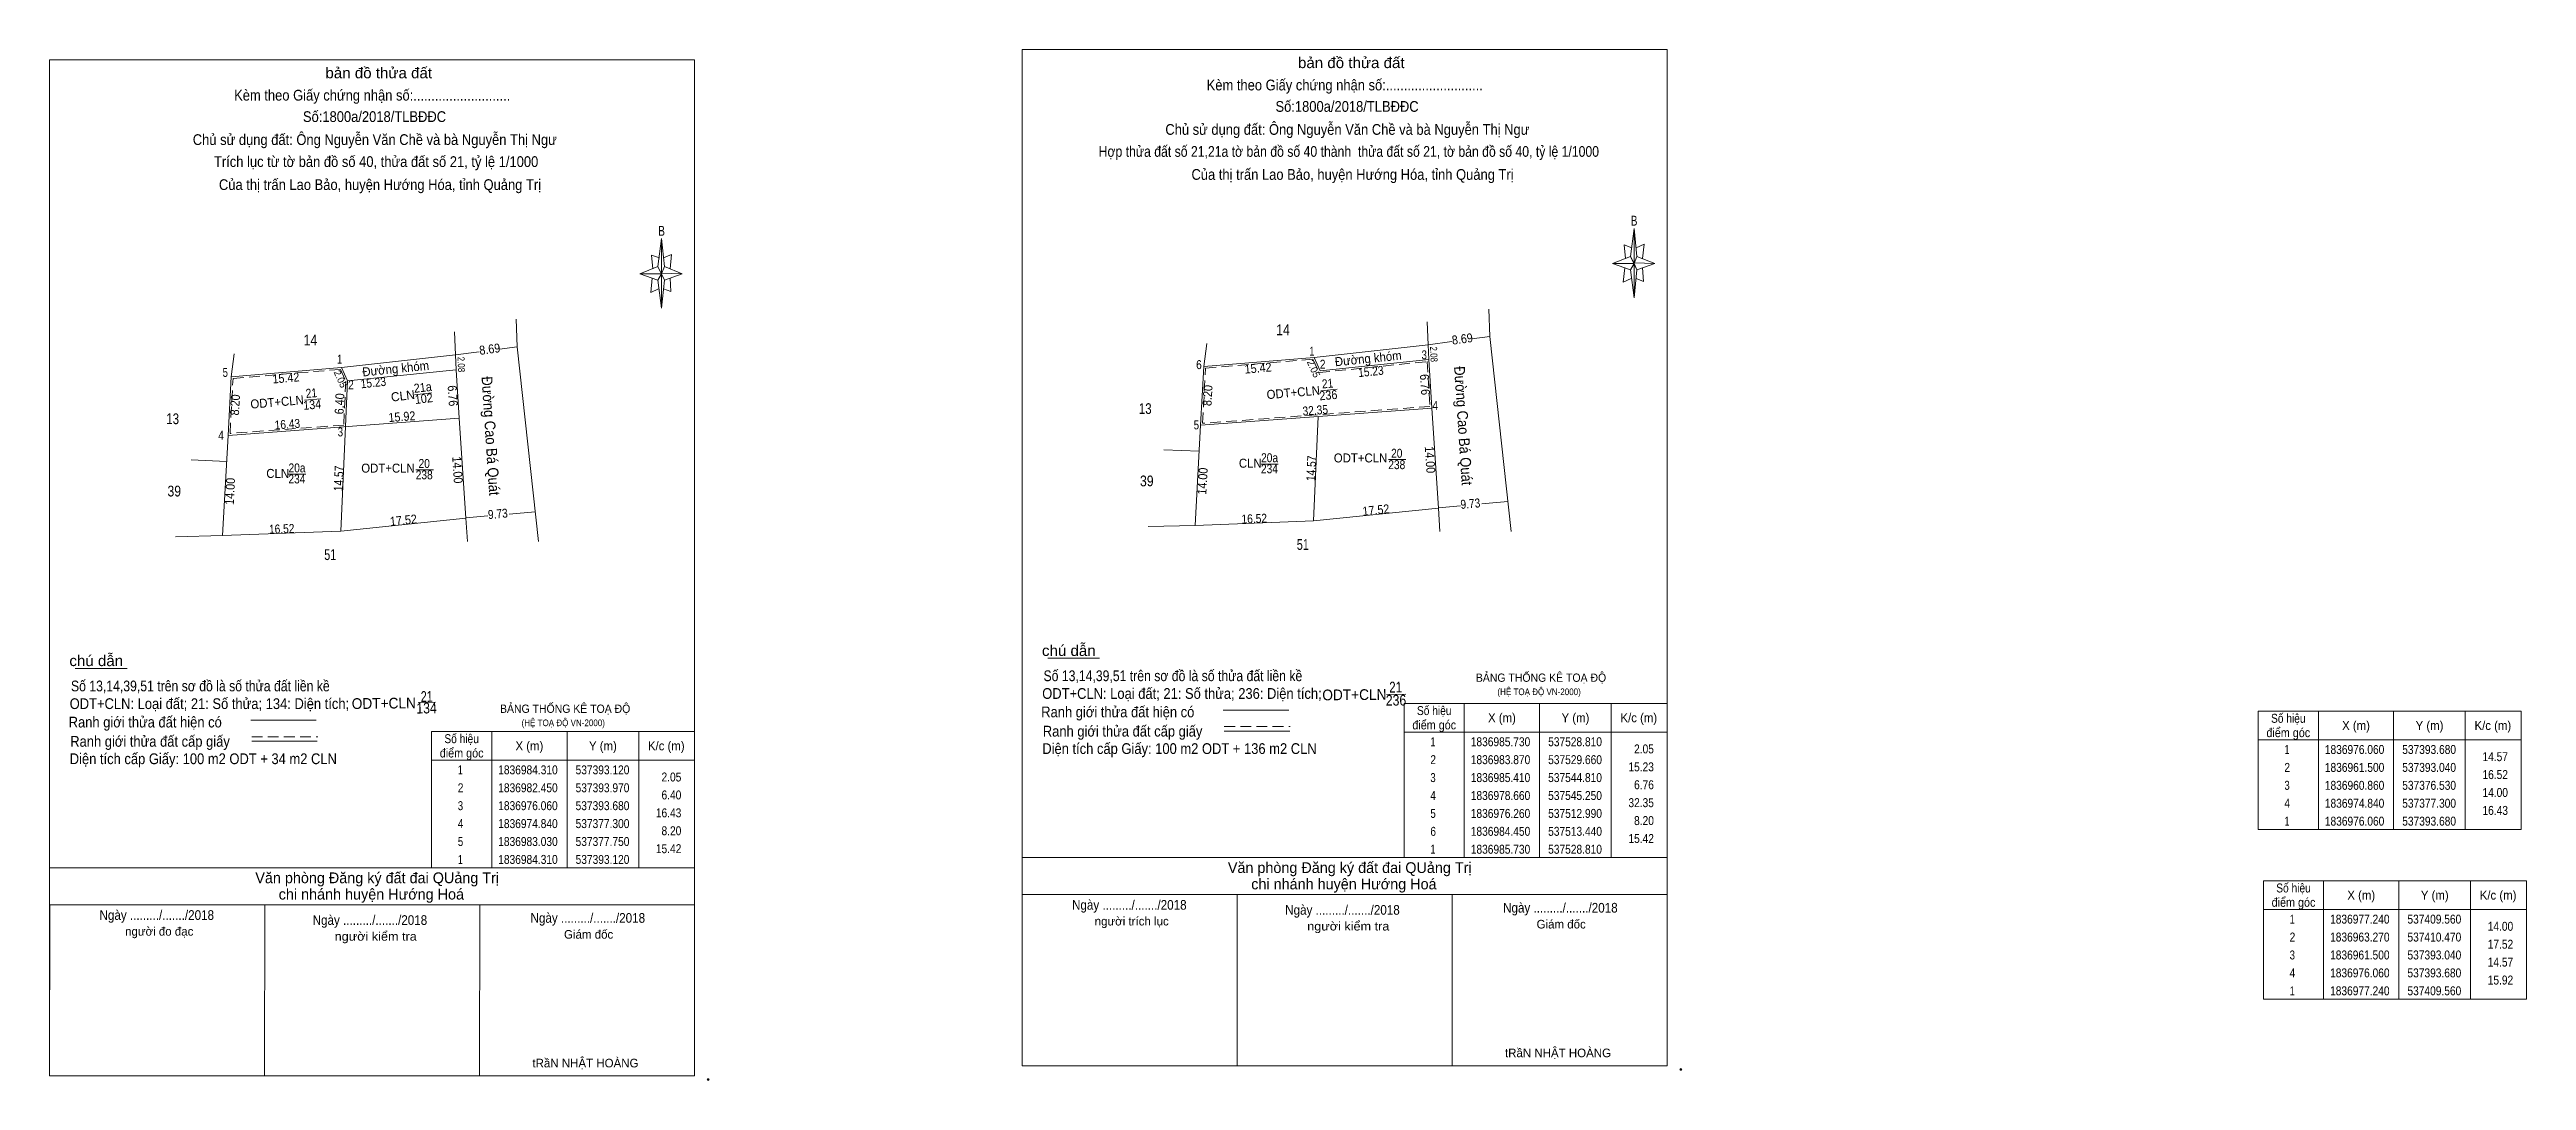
# Model space of a CAD drawing. Header units: metres. Extents: x 537352 to 537698, y 1836885 to 1837029.
import ezdxf
from ezdxf.enums import TextEntityAlignment as Align

# ---------------------------------------------------------------- set-up
doc = ezdxf.new("R2010")
doc.units = ezdxf.units.M
doc.header["$LTSCALE"] = 0.5
doc.header["$PDMODE"] = 32
doc.header["$PDSIZE"] = 0.25
doc.linetypes.add('MEDIUM_DASHED', pattern=[4.5, 3, -1.5])
for name, color, linetype, lineweight in [('1', 7, 'Continuous', 13), ('10', 7, 'Continuous', 13), ('17', 7, 'Continuous', 13), ('23', 7, 'Continuous', 13), ('36', 7, 'Continuous', 13), ('5', 7, 'Continuous', 13), ('6', 7, 'Continuous', 13), ('63', 7, 'Continuous', 13)]:
    doc.layers.add(name, color=color, linetype=linetype, lineweight=lineweight)

msp = doc.modelspace()

# ---------------------------------------------------------------- linework, layer by layer
at = {"layer": '1'}
for p, q in [((537385.74, 1836969.41), (537388.14, 1836969.41)), ((537521.43, 1836970.83), (537523.83, 1836970.83))]:
    msp.add_line(p, q, dxfattribs=at)
at = {"layer": '1', "linetype": 'MEDIUM_DASHED'}
for points in [[(537392.97, 1836984.05), (537393.72, 1836982.4), (537393.44, 1836976.29), (537377.57, 1836975.11), (537377.99, 1836982.8)], [(537528.66, 1836985.47), (537529.51, 1836983.6), (537544.58, 1836985.14), (537544.98, 1836978.89), (537513.26, 1836976.53), (537513.68, 1836984.22)]]:
    msp.add_lwpolyline(points, close=True, dxfattribs=at)
at = {"layer": '10'}
for p, q in [((537378.16, 1836986.23), (537377.75, 1836983.03)), ((537393.12, 1836984.31), (537409.03, 1836986.07)), ((537513.85, 1836987.65), (537513.44, 1836984.45)), ((537528.81, 1836985.73), (537544.72, 1836987.49)), ((537393.12, 1836984.31), (537393.97, 1836982.45)), ((537528.81, 1836985.73), (537529.66, 1836983.87)), ((537393.68, 1836976.06), (537393.04, 1836961.5)), ((537529.37, 1836977.48), (537528.73, 1836962.92)), ((537512.79, 1836972.64), (537507.86, 1836972.84)), ((537377.1, 1836971.22), (537372.17, 1836971.42)), ((537512.22, 1836962.28), (537505.65, 1836962.13)), ((537376.53, 1836960.86), (537369.96, 1836960.71))]:
    msp.add_line(p, q, dxfattribs=at)
for points in [[(537376.53, 1836960.86), (537393.04, 1836961.5), (537410.48, 1836963.27)], [(537512.22, 1836962.28), (537528.73, 1836962.92), (537546.17, 1836964.69)]]:
    msp.add_lwpolyline(points, dxfattribs=at)
at = {"layer": '17'}
for p, q in [((537355.96, 1836942.32), (537363.2, 1836942.32)), ((537491.65, 1836943.74), (537498.89, 1836943.74)), ((537488.08, 1836886.88), (537488.1, 1836910.8)), ((537518.08, 1836886.86), (537518.1, 1836910.77)), ((537548.08, 1836886.84), (537548.1, 1836910.74)), ((537352.39, 1836885.46), (537352.41, 1836909.38)), ((537382.39, 1836885.44), (537382.41, 1836909.35)), ((537412.39, 1836885.42), (537412.41, 1836909.32))]:
    msp.add_line(p, q, dxfattribs=at)
at = {"layer": '23'}
for p, q in [((537393.12, 1836984.31), (537393.97, 1836982.45)), ((537393.97, 1836982.45), (537409.12, 1836983.99)), ((537528.81, 1836985.73), (537529.66, 1836983.87)), ((537529.66, 1836983.87), (537544.81, 1836985.41))]:
    msp.add_line(p, q, dxfattribs=at)
at = {"layer": '36'}
for p, q in [((537408.9, 1836989.27), (537409.03, 1836986.07)), ((537417.64, 1836987.22), (537417.51, 1836991.05)), ((537544.59, 1836990.69), (537544.72, 1836987.49)), ((537553.33, 1836988.64), (537553.2, 1836992.47)), ((537409.03, 1836986.07), (537412.34, 1836986.51)), ((537409.03, 1836986.07), (537409.12, 1836983.99)), ((537415.16, 1836986.89), (537417.64, 1836987.22)), ((537417.64, 1836987.22), (537420.61, 1836960.03)), ((537544.72, 1836987.49), (537548.03, 1836987.93)), ((537544.72, 1836987.49), (537544.81, 1836985.41)), ((537550.85, 1836988.31), (537553.33, 1836988.64)), ((537553.33, 1836988.64), (537556.3, 1836961.45)), ((537377.75, 1836983.03), (537377.3, 1836974.84)), ((537377.75, 1836983.03), (537393.12, 1836984.31)), ((537393.97, 1836982.45), (537393.68, 1836976.06)), ((537409.12, 1836983.99), (537409.56, 1836977.24)), ((537513.44, 1836984.45), (537512.99, 1836976.26)), ((537513.44, 1836984.45), (537528.81, 1836985.73)), ((537544.81, 1836985.41), (537545.25, 1836978.66)), ((537377.3, 1836974.84), (537409.56, 1836977.24)), ((537409.56, 1836977.24), (537410.47, 1836963.27)), ((537512.99, 1836976.26), (537512.22, 1836962.28)), ((537512.99, 1836976.26), (537545.25, 1836978.66)), ((537545.25, 1836978.66), (537546.16, 1836964.69)), ((537377.3, 1836974.84), (537376.53, 1836960.86)), ((537552.22, 1836965.28), (537555.85, 1836965.61)), ((537410.47, 1836963.32), (537413.55, 1836963.6)), ((537410.48, 1836963.27), (537410.69, 1836960.03)), ((537416.53, 1836963.86), (537420.16, 1836964.19)), ((537546.16, 1836964.74), (537549.24, 1836965.02)), ((537546.17, 1836964.69), (537546.38, 1836961.45))]:
    msp.add_line(p, q, dxfattribs=at)
at = {"layer": '5'}
for p, q in [((537572.96, 1836999.82), (537573.46, 1837003.72)), ((537437.27, 1836998.4), (537437.77, 1837002.3)), ((537573.86, 1836999.82), (537576.36, 1836998.82)), ((537437.27, 1836996.5), (537434.77, 1836997.4)), ((537438.17, 1836996.5), (537437.77, 1836992.6)), ((537438.17, 1836998.4), (537440.67, 1836997.4)), ((537438.97, 1836996.8), (537439.07, 1836994.9)), ((537572.96, 1836997.92), (537570.46, 1836998.82)), ((537573.86, 1836997.92), (537573.46, 1836994.02)), ((537574.76, 1836996.32), (537573.76, 1836996.72)), ((537574.66, 1836998.22), (537574.76, 1836996.32)), ((537439.07, 1836994.9), (537438.07, 1836995.3))]:
    msp.add_line(p, q, dxfattribs=at)
for points in [[(537352.39, 1837027.26), (537442.39, 1837027.26), (537442.39, 1836885.46), (537352.39, 1836885.46)], [(537488.08, 1837028.68), (537578.08, 1837028.68), (537578.08, 1836886.88), (537488.08, 1836886.88)], [(537573.46, 1837003.72), (537573.86, 1836999.82), (537573.46, 1836998.82)], [(537437.77, 1837002.3), (537438.17, 1836998.4), (537437.77, 1836997.4)], [(537573.46, 1836998.82), (537570.46, 1836998.82), (537572.96, 1836999.82), (537573.86, 1836997.92), (537576.36, 1836998.82), (537573.46, 1836998.92)], [(537437.77, 1836997.4), (537434.77, 1836997.4), (537437.27, 1836998.4), (537438.17, 1836996.5), (537440.67, 1836997.4), (537437.77, 1836997.5)], [(537437.77, 1836997.4), (537437.77, 1836992.6), (537437.27, 1836996.5)], [(537573.46, 1836998.82), (537573.46, 1836994.02), (537572.96, 1836997.92)]]:
    msp.add_lwpolyline(points, close=True, dxfattribs=at)
for points in [[(537437.47, 1836999.6), (537436.37, 1837000), (537436.57, 1836998.1)], [(537438.07, 1836999.6), (537439.17, 1837000.1), (537438.97, 1836998.1)], [(537573.46, 1836998.82), (537572.96, 1836999.82), (537570.46, 1836998.82)], [(537573.16, 1837001.02), (537572.06, 1837001.42), (537572.26, 1836999.52)], [(537573.76, 1837001.02), (537574.86, 1837001.52), (537574.66, 1836999.52)], [(537437.77, 1836997.4), (537437.27, 1836998.4), (537434.77, 1836997.4)], [(537436.47, 1836996.8), (537436.27, 1836994.8), (537437.37, 1836995.3)], [(537437.77, 1836997.4), (537438.17, 1836996.5), (537440.67, 1836997.4)], [(537572.16, 1836998.22), (537571.96, 1836996.22), (537573.06, 1836996.72)], [(537573.46, 1836998.82), (537573.86, 1836997.92), (537576.36, 1836998.82)]]:
    msp.add_lwpolyline(points, dxfattribs=at)
at = {"layer": '6'}
for p, q in [((537380.46, 1836935.09), (537389.6, 1836935.09)), ((537516.15, 1836936.51), (537525.29, 1836936.51)), ((537380.6, 1836932.17), (537389.74, 1836932.17)), ((537516.29, 1836933.59), (537525.43, 1836933.59)), ((537352.39, 1836914.52), (537442.39, 1836914.52)), ((537352.39, 1836914.52), (537442.39, 1836914.52)), ((537488.08, 1836915.94), (537578.08, 1836915.94)), ((537488.08, 1836915.94), (537578.08, 1836915.94)), ((537488.08, 1836910.78), (537578.08, 1836910.78)), ((537352.39, 1836909.36), (537442.39, 1836909.36))]:
    msp.add_line(p, q, dxfattribs=at)
at = {"layer": '6', "linetype": 'MEDIUM_DASHED'}
for p, q in [((537516.29, 1836934.21), (537525.49, 1836934.21)), ((537380.6, 1836932.79), (537389.8, 1836932.79))]:
    msp.add_line(p, q, dxfattribs=at)
at = {"layer": '6'}
for p in [(537579.98, 1836886.38), (537444.29, 1836884.96)]:
    msp.add_point(p, dxfattribs=at)
at = {"layer": '63'}
for p, q in [((537387.96, 1836979.75), (537390.25, 1836979.95)), ((537403.3, 1836980.48), (537405.71, 1836980.78)), ((537529.74, 1836981.08), (537532.03, 1836981.28)), ((537403.5, 1836970.04), (537405.95, 1836970.05)), ((537539.19, 1836971.46), (537541.64, 1836971.47)), ((537403.8, 1836937.56), (537406.22, 1836937.61)), ((537538.94, 1836938.71), (537541.64, 1836938.73)), ((537549.78, 1836937.44), (537549.78, 1836915.94)), ((537560.28, 1836937.44), (537560.28, 1836915.94)), ((537570.28, 1836937.44), (537570.28, 1836915.94)), ((537668.94, 1836936.36), (537668.94, 1836919.86)), ((537679.44, 1836936.36), (537679.44, 1836919.86)), ((537689.44, 1836936.36), (537689.44, 1836919.86)), ((537414.09, 1836933.52), (537414.09, 1836914.52)), ((537424.59, 1836933.52), (537424.59, 1836914.52)), ((537434.59, 1836933.52), (537434.59, 1836914.52)), ((537541.38, 1836933.44), (537578.08, 1836933.44)), ((537660.54, 1836932.36), (537697.24, 1836932.36)), ((537405.69, 1836929.52), (537442.39, 1836929.52)), ((537669.67, 1836912.69), (537669.67, 1836896.19)), ((537680.17, 1836912.69), (537680.17, 1836896.19)), ((537690.17, 1836912.69), (537690.17, 1836896.19)), ((537661.27, 1836908.69), (537697.97, 1836908.69))]:
    msp.add_line(p, q, dxfattribs=at)
for points in [[(537541.38, 1836937.44), (537578.08, 1836937.44), (537578.08, 1836915.94), (537541.38, 1836915.94)], [(537660.54, 1836936.36), (537697.24, 1836936.36), (537697.24, 1836919.86), (537660.54, 1836919.86)], [(537405.69, 1836933.52), (537442.39, 1836933.52), (537442.39, 1836914.52), (537405.69, 1836914.52)], [(537661.27, 1836912.69), (537697.97, 1836912.69), (537697.97, 1836896.19), (537661.27, 1836896.19)]]:
    msp.add_lwpolyline(points, close=True, dxfattribs=at)

# ---------------------------------------------------------------- texts
at = {"layer": '1'}
for s, height, rotation, width, p in [('21', 1.25, 4.85, 0.85, (537530.7522, 1836981.4555)), ('ODT+CLN', 1.25, 4.85, 0.95, (537384.1872, 1836978.8771)), ('134', 1.25, 4.85, 0.9, (537389.0872, 1836978.5058)), ('21', 1.25, 4.85, 0.85, (537388.9722, 1836980.1255)), ('21a', 1.25, 6.632, 0.9, (537404.5328, 1836980.9133)), ('102', 1.25, 6.632, 0.9, (537404.6778, 1836979.3563)), ('ODT+CLN', 1.25, 4.85, 0.95, (537525.9672, 1836980.2071)), ('236', 1.25, 4.85, 0.9, (537530.8622, 1836979.8354)), ('ODT+CLN', 1.5, 0.722, 0.95, (537399.0355, 1836936.716)), ('134', 1.5, 0.722, 0.85, (537405.0005, 1836936.0483)), ('21', 1.5, 0.722, 0.75, (537405.0305, 1836937.661)), ('ODT+CLN', 1.5, 0.52, 0.95, (537534.4482, 1836937.9104)), ('236', 1.5, 0.52, 0.85, (537540.2582, 1836937.1432)), ('21', 1.5, 0.52, 0.8, (537540.2032, 1836938.9679))]:
    msp.add_text(s, height=height, rotation=rotation, dxfattribs=dict(at, width=width)).set_placement(p, align=Align.CENTER)
msp.add_text('CLN', height=1.25, rotation=6.632, dxfattribs=at).set_placement((537401.7578, 1836979.7428), align=Align.CENTER)
for s, width, p in [('20a', 0.85, (537522.61, 1836971.1)), ('ODT+CLN', 0.95, (537535.3, 1836971.07)), ('20', 0.85, (537540.355, 1836971.72)), ('CLN', 0.95, (537384.225, 1836968.91)), ('234', 0.85, (537386.9, 1836968.14)), ('20a', 0.85, (537386.92, 1836969.68)), ('ODT+CLN', 0.95, (537399.61, 1836969.65)), ('238', 0.85, (537404.665, 1836968.71)), ('20', 0.85, (537404.665, 1836970.3)), ('CLN', 0.95, (537519.915, 1836970.33)), ('234', 0.85, (537522.59, 1836969.56)), ('238', 0.85, (537540.355, 1836970.13))]:
    msp.add_text(s, height=1.25, dxfattribs=dict(at, width=width)).set_placement(p, align=Align.CENTER)
for s, height, width, p in [('BẢNG THỐNG KÊ TOẠ ĐỘ ', 1.15, 0.95, (537551.39, 1836940.46)), ('BẢNG THỐNG KÊ TOẠ ĐỘ ', 1.15, 0.95, (537415.24, 1836936.13)), ('(HỆ TOẠ ĐỘ VN-2000)', 0.93, 0.9, (537554.4, 1836938.6)), ('(HỆ TOẠ ĐỘ VN-2000)', 0.93, 0.9, (537418.25, 1836934.27))]:
    msp.add_text(s, height=height, dxfattribs=dict(at, width=width)).set_placement(p)
at = {"layer": '36'}
for s, width, p in [('14', 0.85, (537524.48, 1836988.82)), ('14', 0.85, (537388.79, 1836987.4)), ('13', 0.8, (537505.26, 1836977.83)), ('13', 0.8, (537369.57, 1836976.41)), ('39', 0.85, (537505.48, 1836967.74)), ('39', 0.85, (537369.79, 1836966.32)), ('51', 0.75, (537391.555, 1836957.45)), ('51', 0.75, (537527.245, 1836958.87))]:
    msp.add_text(s, height=1.5, dxfattribs=dict(at, width=width)).set_placement(p, align=Align.CENTER)
for s, height, rotation, width, p in [('8.69', 1.25, 7.608, 0.9, (537413.8923, 1836986.2653)), ('2.08', 0.972, 272.337, 0.85, (537545.0445, 1836986.1398)), ('8.69', 1.25, 7.608, 0.9, (537549.5823, 1836987.6853)), ('2.08', 0.972, 272.337, 0.85, (537409.3545, 1836984.7198)), ('Đường Cao Bá Quát', 1.5, 273.727, 0.9, (537413.1966, 1836974.7188)), ('Đường Cao Bá Quát', 1.5, 273.727, 0.9, (537548.8866, 1836976.1388)), ('14.00', 1.25, 273.727, 0.9, (537544.3808, 1836971.4056)), ('14.00', 1.25, 86.847, 0.9, (537378.1917, 1836967.0056)), ('14.00', 1.25, 273.727, 0.9, (537408.6908, 1836969.9856)), ('14.00', 1.25, 86.847, 0.9, (537513.8817, 1836968.4256)), ('9.73', 1.25, 5.13, 0.85, (537550.6791, 1836964.6974)), ('9.73', 1.25, 5.13, 0.85, (537414.9891, 1836963.2774))]:
    msp.add_text(s, height=height, rotation=rotation, dxfattribs=dict(at, width=width)).set_placement(p, align=Align.CENTER)
for height, p in [(0.9719, (537392.5283, 1836982.512)), (0.9718, (537528.3083, 1836983.942))]:
    msp.add_text('2.05', height=height, rotation=294.56, dxfattribs=at).set_placement(p, align=Align.CENTER)
at = {"layer": '5'}
for s, height, width, p in [('bản đồ thửa đất', 1.5, 1.05, (537534.01, 1837026.09)), ('bản đồ thửa đất', 1.5, 1.05, (537398.32, 1837024.67)), ('Kèm theo Giấy chứng nhận số:...........................', 1.5, 0.9, (537533.1, 1837022.98)), ('Kèm theo Giấy chứng nhận số:...........................', 1.5, 0.9, (537397.41, 1837021.56)), ('Số:1800a/2018/TLBĐĐC', 1.5, 0.9, (537533.42, 1837019.99)), ('Chủ sử dụng đất: Ông Nguyễn Văn Chề và bà Nguyễn Thị Ngư', 1.5, 0.9, (537397.77, 1837015.36)), ('Số:1800a/2018/TLBĐĐC', 1.5, 0.9, (537397.73, 1837018.57)), ('Chủ sử dụng đất: Ông Nguyễn Văn Chề và bà Nguyễn Thị Ngư', 1.5, 0.9, (537533.46, 1837016.78)), ('Trích lục từ tờ bản đồ số 40, thửa đất số 21, tỷ lệ 1/1000 ', 1.5, 0.9, (537398.205, 1837012.29)), ('Hợp thửa đất số 21,21a tờ bản đồ số 40 thành  thửa đất số 21, tờ bản đồ số 40, tỷ lệ 1/1000 ', 1.5, 0.85, (537533.905, 1837013.71)), ('Của thị trấn Lao Bảo, huyện Hướng Hóa, tỉnh Quảng Trị', 1.5, 0.9, (537398.495, 1837009.08)), ('Của thị trấn Lao Bảo, huyện Hướng Hóa, tỉnh Quảng Trị', 1.5, 0.9, (537534.185, 1837010.5)), ('B', 1.378, 0.75, (537437.78, 1837002.69)), ('B', 1.378, 0.75, (537573.47, 1837004.11))]:
    msp.add_text(s, height=height, dxfattribs=dict(at, width=width)).set_placement(p, align=Align.CENTER)
at = {"layer": '6'}
for s, width, p in [('chú dẫn', 1.05, (537355.16, 1836942.65)), ('chú dẫn', 1.05, (537490.85, 1836944.07)), ('Số 13,14,39,51 trên sơ đồ là số thửa đất liền kề', 0.85, (537491.07, 1836940.55)), ('ODT+CLN: Loại đất; 21: Số thửa; 134: Diện tích;', 0.9, (537355.2, 1836936.66)), ('Số 13,14,39,51 trên sơ đồ là số thửa đất liền kề', 0.85, (537355.38, 1836939.13)), ('ODT+CLN: Loại đất; 21: Số thửa; 236: Diện tích;', 0.9, (537490.89, 1836938.08)), ('Ranh giới thửa đất hiện có ', 0.9, (537355.06, 1836934.09)), ('Ranh giới thửa đất hiện có ', 0.9, (537490.75, 1836935.51)), ('Ranh giới thửa đất cấp giấy', 0.9, (537490.97, 1836932.82)), ('Diện tích cấp Giấy: 100 m2 ODT + 34 m2 CLN', 0.9, (537355.21, 1836928.97)), ('Ranh giới thửa đất cấp giấy', 0.9, (537355.28, 1836931.4)), ('Diện tích cấp Giấy: 100 m2 ODT + 136 m2 CLN', 0.9, (537490.9, 1836930.39))]:
    msp.add_text(s, height=1.5, dxfattribs=dict(at, width=width)).set_placement(p)
for s, height, p in [(' Văn phòng Đăng ký đất đai QUảng Trị', 1.5, (537397.825, 1836912.36)), (' Văn phòng Đăng ký đất đai QUảng Trị', 1.5, (537533.515, 1836913.78)), ('chi nhánh huyện Hướng Hoá', 1.5, (537397.29, 1836910.08)), ('chi nhánh huyện Hướng Hoá', 1.5, (537532.98, 1836911.5)), ('người đo đạc', 1.2, (537367.695, 1836905.04)), ('người trích lục', 1.2, (537503.375, 1836906.46)), ('Giám đốc', 1.2, (537563.295, 1836906.04)), ('Giám đốc', 1.2, (537427.605, 1836904.62)), ('tRầN NHẬT HOÀNG', 1.2, (537562.85, 1836888.08)), ('tRầN NHẬT HOÀNG', 1.2, (537427.16, 1836886.66))]:
    msp.add_text(s, height=height, dxfattribs=at).set_placement(p, align=Align.CENTER)
for s, height, width, p in [('Ngày ........./......./2018', 1.35, 0.9, (537503.04, 1836908.66)), ('Ngày ........./......./2018', 1.35, 0.9, (537367.35, 1836907.24)), ('Ngày ........./......./2018', 1.35, 0.9, (537397.09, 1836906.54)), ('Ngày ........./......./2018', 1.35, 0.9, (537427.49, 1836906.84)), ('Ngày ........./......./2018', 1.35, 0.9, (537532.78, 1836907.96)), ('người kiểm tra', 1.2, 1.1, (537533.59, 1836905.76)), ('Ngày ........./......./2018', 1.35, 0.9, (537563.18, 1836908.26)), ('người kiểm tra', 1.2, 1.1, (537397.9, 1836904.34))]:
    msp.add_text(s, height=height, dxfattribs=dict(at, width=width)).set_placement(p, align=Align.CENTER)
at = {"layer": '63'}
for s, width, p in [(' 1', 0.75, (537393.21, 1836984.84)), (' 1', 0.75, (537528.86, 1836985.95)), (' 3', 0.8, (537544.56, 1836985.46)), (' 5', 0.8, (537377.28, 1836983.01)), (' 2', 0.85, (537394.84, 1836981.28)), (' 6', 0.85, (537513.15, 1836984.09)), (' 2', 0.85, (537530.41, 1836984.14)), (' 4', 0.85, (537546.11, 1836978.38)), (' 4', 0.85, (537376.72, 1836974.23)), (' 3', 0.8, (537393.34, 1836974.7)), (' 5', 0.8, (537512.77, 1836975.68)), ('2.05', 0.85, (537576.23, 1836930.47)), ('14.57', 0.85, (537695.39, 1836929.39)), ('2.05', 0.85, (537440.54, 1836926.55)), ('15.23', 0.85, (537576.23, 1836927.97)), ('16.52', 0.85, (537695.39, 1836926.89)), ('6.40', 0.85, (537440.54, 1836924.05)), ('32.35', 0.85, (537576.23, 1836922.97)), ('6.76', 0.85, (537576.23, 1836925.47)), ('14.00', 0.85, (537695.39, 1836924.39)), ('16.43', 0.85, (537440.54, 1836921.55)), ('8.20', 0.85, (537440.54, 1836919.05)), ('8.20', 0.85, (537576.23, 1836920.47)), ('16.43', 0.85, (537695.39, 1836921.89)), ('15.42', 0.85, (537440.54, 1836916.55)), ('15.42', 0.85, (537576.23, 1836917.97)), ('14.00', 0.85, (537696.12, 1836905.72)), ('17.52', 0.85, (537696.12, 1836903.22)), ('14.57', 0.85, (537696.12, 1836900.72)), ('15.92', 0.85, (537696.12, 1836898.22))]:
    msp.add_text(s, height=1.25, dxfattribs=dict(at, width=width)).set_placement(p, align=Align.RIGHT)
for s, rotation, width, p in [('Đường khóm', 5.804, 0.95, (537536.4318, 1836984.9483)), ('15.42', 4.761, 0.9, (537385.4231, 1836982.2343)), ('15.23', 5.804, 0.85, (537397.6318, 1836981.5862)), ('Đường khóm', 5.804, 0.95, (537400.7468, 1836983.5288)), ('15.42', 4.761, 0.9, (537521.0531, 1836983.6143)), ('15.23', 5.804, 0.85, (537536.8018, 1836983.1462)), ('6.76', 273.73, 0.9, (537543.6738, 1836981.8907)), ('8.20', 86.855, 0.9, (537378.8889, 1836979.0657)), ('6.40', 87.402, 0.9, (537393.475, 1836979.2217)), ('6.76', 273.73, 0.9, (537408.0238, 1836980.3307)), ('8.20', 86.855, 0.9, (537514.5789, 1836980.3757)), ('32.35', 4.255, 0.85, (537529.0286, 1836977.726)), ('16.43', 4.26, 0.85, (537385.6186, 1836975.7854)), ('15.92', 4.25, 0.9, (537401.5987, 1836976.8374)), ('14.57', 87.483, 0.85, (537529.0497, 1836970.2226)), ('14.57', 87.483, 0.85, (537529.0497, 1836970.2226)), ('14.57', 87.483, 0.85, (537393.3597, 1836968.8026)), ('14.57', 87.483, 0.85, (537393.3599, 1836968.8076)), ('17.52', 5.798, 0.9, (537537.5119, 1836963.8091)), ('16.52', 2.22, 0.85, (537384.8058, 1836961.1812)), ('17.52', 5.798, 0.9, (537401.8219, 1836962.3891)), ('16.52', 2.22, 0.85, (537520.4958, 1836962.6012))]:
    msp.add_text(s, height=1.25, rotation=rotation, dxfattribs=dict(at, width=width)).set_placement(p, align=Align.CENTER)
for s, width, p in [('điểm góc', 0.9, (537545.58, 1836933.82)), ('Số hiệu', 0.85, (537545.58, 1836935.82)), ('X (m)', 0.95, (537555.03, 1836934.82)), ('Y (m)', 0.95, (537565.285, 1836934.82)), ('K/c (m)', 0.95, (537574.125, 1836934.82)), ('điểm góc', 0.9, (537664.74, 1836932.74)), ('Số hiệu', 0.85, (537664.74, 1836934.74)), ('X (m)', 0.95, (537674.19, 1836933.74)), ('Y (m)', 0.95, (537684.445, 1836933.74)), ('K/c (m)', 0.95, (537693.285, 1836933.74)), ('điểm góc', 0.9, (537409.89, 1836929.9)), ('Số hiệu', 0.85, (537409.89, 1836931.9)), ('X (m)', 0.95, (537419.34, 1836930.9)), ('Y (m)', 0.95, (537429.595, 1836930.9)), ('K/c (m)', 0.95, (537438.435, 1836930.9)), (' 1', 0.75, (537545.23, 1836931.47)), ('1836985.730', 0.85, (537554.83, 1836931.47)), ('537528.810', 0.85, (537565.23, 1836931.47)), (' 1', 0.75, (537664.39, 1836930.39)), ('1836976.060', 0.85, (537673.99, 1836930.39)), ('537393.680', 0.85, (537684.39, 1836930.39)), (' 1', 0.75, (537409.54, 1836927.55)), ('1836984.310', 0.85, (537419.14, 1836927.55)), ('537393.120', 0.85, (537429.54, 1836927.55)), (' 3', 0.8, (537545.225, 1836926.47)), (' 2', 0.85, (537545.235, 1836928.97)), ('1836983.870', 0.85, (537554.83, 1836928.97)), ('1836985.410', 0.85, (537554.83, 1836926.47)), ('537529.660', 0.85, (537565.23, 1836928.97)), ('537544.810', 0.85, (537565.23, 1836926.47)), (' 2', 0.85, (537664.395, 1836927.89)), ('1836961.500', 0.85, (537673.99, 1836927.89)), ('537393.040', 0.85, (537684.39, 1836927.89)), (' 3', 0.8, (537409.535, 1836922.55)), (' 2', 0.85, (537409.545, 1836925.05)), ('1836982.450', 0.85, (537419.14, 1836925.05)), ('1836976.060', 0.85, (537419.14, 1836922.55)), ('537393.970', 0.85, (537429.54, 1836925.05)), ('537393.680', 0.85, (537429.54, 1836922.55)), (' 4', 0.85, (537545.23, 1836923.97)), ('1836978.660', 0.85, (537554.83, 1836923.97)), ('537545.250', 0.85, (537565.23, 1836923.97)), (' 4', 0.85, (537664.39, 1836922.89)), (' 3', 0.8, (537664.385, 1836925.39)), ('1836960.860', 0.85, (537673.99, 1836925.39)), ('1836974.840', 0.85, (537673.99, 1836922.89)), ('537376.530', 0.85, (537684.39, 1836925.39)), ('537377.300', 0.85, (537684.39, 1836922.89)), (' 4', 0.85, (537409.54, 1836920.05)), ('1836974.840', 0.85, (537419.14, 1836920.05)), ('537377.300', 0.85, (537429.54, 1836920.05)), (' 5', 0.8, (537545.235, 1836921.47)), (' 6', 0.85, (537545.235, 1836918.97)), ('1836976.260', 0.85, (537554.83, 1836921.47)), ('1836984.450', 0.85, (537554.83, 1836918.97)), ('537512.990', 0.85, (537565.23, 1836921.47)), ('537513.440', 0.85, (537565.23, 1836918.97)), (' 1', 0.75, (537664.39, 1836920.39)), ('1836976.060', 0.85, (537673.99, 1836920.39)), ('537393.680', 0.85, (537684.39, 1836920.39)), (' 5', 0.8, (537409.545, 1836917.55)), ('1836983.030', 0.85, (537419.14, 1836917.55)), ('537377.750', 0.85, (537429.54, 1836917.55)), (' 1', 0.75, (537545.23, 1836916.47)), ('1836985.730', 0.85, (537554.83, 1836916.47)), ('537528.810', 0.85, (537565.23, 1836916.47)), (' 1', 0.75, (537409.54, 1836915.05)), ('1836984.310', 0.85, (537419.14, 1836915.05)), ('537393.120', 0.85, (537429.54, 1836915.05)), ('điểm góc', 0.9, (537665.47, 1836909.07)), ('Số hiệu', 0.85, (537665.47, 1836911.07)), ('X (m)', 0.95, (537674.92, 1836910.07)), ('Y (m)', 0.95, (537685.175, 1836910.07)), ('K/c (m)', 0.95, (537694.015, 1836910.07)), (' 1', 0.75, (537665.12, 1836906.72)), ('1836977.240', 0.85, (537674.72, 1836906.72)), ('537409.560', 0.85, (537685.12, 1836906.72)), (' 3', 0.8, (537665.115, 1836901.72)), (' 2', 0.85, (537665.125, 1836904.22)), ('1836963.270', 0.85, (537674.72, 1836904.22)), ('1836961.500', 0.85, (537674.72, 1836901.72)), ('537410.470', 0.85, (537685.12, 1836904.22)), ('537393.040', 0.85, (537685.12, 1836901.72)), (' 4', 0.85, (537665.12, 1836899.22)), ('1836976.060', 0.85, (537674.72, 1836899.22)), ('537393.680', 0.85, (537685.12, 1836899.22)), (' 1', 0.75, (537665.12, 1836896.72)), ('1836977.240', 0.85, (537674.72, 1836896.72)), ('537409.560', 0.85, (537685.12, 1836896.72))]:
    msp.add_text(s, height=1.25, dxfattribs=dict(at, width=width)).set_placement(p, align=Align.CENTER)

doc.saveas('drawing.dxf')
